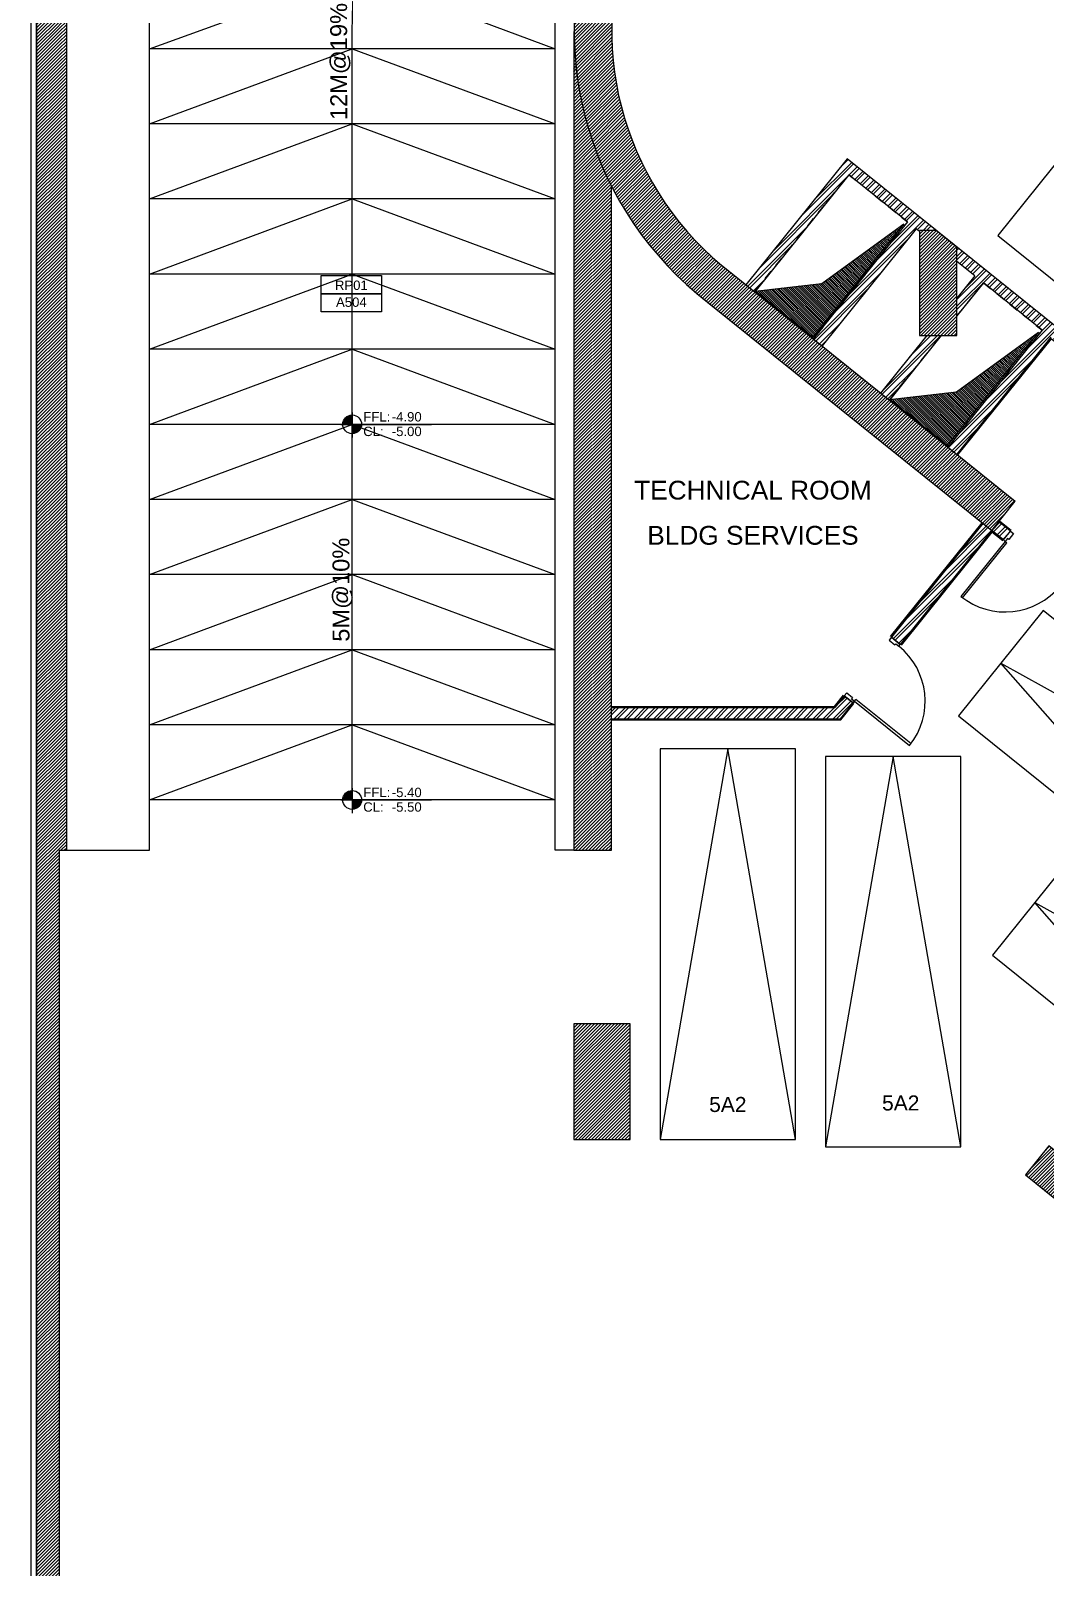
# Model space of a CAD drawing. Header units: inches. Extents: x -0.9 to 43, y -5.5 to 58.5.
# Drawn here: x 0 to 13.52, y 25.49 to 45.96 of the extents above; entities that cross this region are included whole.
import ezdxf
from ezdxf.enums import TextEntityAlignment as Align

# ---------------------------------------------------------------- set-up
doc = ezdxf.new("R2010")
doc.units = ezdxf.units.IN
doc.header["$MEASUREMENT"] = 0
doc.linetypes.add('S-BASEMENT 3$0$HIDDEN2', pattern=[0.1875, 0.125, -0.0625])
doc.layers.get('0').update_dxf_attribs({"linetype": 'CONTINUOUS'})
for name, color, linetype in [('A-ANNO-LEVL', 3, 'CONTINUOUS'), ('A-ANNO-RP-TAG', 7, 'CONTINUOUS'), ('A-AREAS', 6, 'CONTINUOUS'), ('A-DIMAXE', 3, 'CONTINUOUS'), ('A-FURNITURE', 30, 'CONTINUOUS'), ('A-HATCH-CONC', 8, 'CONTINUOUS'), ('A-HATCH-WALL', 8, 'CONTINUOUS'), ('A-NOMENCLATURE', 3, 'CONTINUOUS'), ('A-PARK-TXT', 3, 'CONTINUOUS'), ('A-PLASTER', 8, 'CONTINUOUS'), ('A-PORTE', 1, 'CONTINUOUS'), ('A-PROJECTION', 9, 'CONTINUOUS'), ('A-RAMP', 15, 'CONTINUOUS'), ('a-shaft', 250, 'CONTINUOUS'), ('A-WALL', 4, 'CONTINUOUS'), ('Parcelle$0$N-PLOT', 5, 'CONTINUOUS'), ('S-BASEMENT 3$0$A-SHAFT-UP', 8, 'S-BASEMENT 3$0$HIDDEN2'), ('S-BASEMENT 3$0$A-STR BASEMENT 1', 2, 'CONTINUOUS'), ('S-BASEMENT 3$0$A-STR-BASEMENT 3', 2, 'CONTINUOUS'), ('S-BASEMENT 3$0$N-PLOT', 5, 'CONTINUOUS')]:
    doc.layers.add(name, color=color, linetype=linetype)
doc.styles.add('A100-STEXT', font='ARIAL.TTF', dxfattribs={"height": 0.25})
doc.styles.add('Arial', font='ARIAL.TTF', dxfattribs={"width": 0.8})
doc.styles.add('BLOCK', font='ARIAL.TTF', dxfattribs={"width": 0.8, "height": 0.25})
doc.styles.add('STYLE1', font='ARIAL.TTF')
pattern_1 = [(45, (8.844835974741727e-11, -1.979358899006911e-10), (-0.02209708691207961, 0.02209708691207961), [])]
pattern_2 = [(45, (-338376.5467316852, -23743.3717161649), (-0.02209708691207961, 0.02209708691207961), [])]
pattern_3 = [(45, (8.844835974741727e-11, -1.979358899006911e-10), (-0.06629126073623882, 0.06629126073623884), []), (45, (0.04419417383843438, -1.979358899006911e-10), (-0.06629126073623882, 0.06629126073623884), [])]

# ---------------------------------------------------------------- blocks, each defined once
blk = doc.blocks.new('ST_TAG')
at = {"color": 7}
for points in [[(-0.008000000059382728, 0.004822605979484251), (0.008000000020729203, 0.004822605979484251), (0.008000000001629815, 0), (-0.008000000001629815, 0)], [(-0.008000000078482117, 0), (0.008000000001629815, 0), (0.007999999982530426, -0.004822605979484251), (-0.008000000020729203, -0.004822605979484251)]]:
    blk.add_lwpolyline(points, close=True, dxfattribs=at)
at = {"color": 7, "style": 'BLOCK'}
blk.add_attdef('ST', text='', height=0.0025, dxfattribs=at).set_placement((2.546585164964199e-11, 0.002249999995797225), align=Align.MIDDLE)
blk.add_attdef('DWG', text='', height=0.0025, rotation=359.9999999939454, dxfattribs=at).set_placement((3.819877747446299e-11, -0.002249999995740382), align=Align.MIDDLE)
blk = doc.blocks.new('P100E18D')
at = {"layer": 'A-PORTE'}
for p, q in [((1.015000000861257, 0.06000000007156103), (0.07500000086125169, 0.0599999999596541)), ((0.07500000086482572, 0.02999999995965297), (0.07500000086125169, 0.0599999999596541)), ((0.07500000086482572, 0.02999999995965297), (1.015000000864823, 0.0300000000715599))]:
    blk.add_line(p, q, dxfattribs=at)
for points in [[(-0.07500000044936428, 0.9500000000139348), (0.02500000075530551, 0.9499999999537021), (0.02500000075292519, 0.9699999999536981), (0.07500000075292235, 0.9699999999596525), (0.07500000074934832, 0.9999999999596536), (-0.07500000045531152, 1.000000000013932)], [(-0.075000000473878, 0.04999999995965076), (0.02500000086244114, 0.04999999995369819), (0.02500000086482146, 0.02999999995370217), (0.07500000086482572, 0.02999999995965297), (0.07500000086839265, -4.034816925013729e-11), (-0.07500000046792366, -4.034639289329789e-11)]]:
    blk.add_lwpolyline(points, close=True, dxfattribs=at)
blk.add_arc((0.07500000086482572, 0.02999999995965297), 0.9400000000000001, 6.820941236554303e-09, 90.00000000682074, dxfattribs=at)
blk = doc.blocks.new('LVTAG_P')
for p, q in [((-0.003010576940141618, 0), (0.02113232621923089, 0)), ((0, 0.00313627394643845), (0, -0.003531567148456816))]:
    blk.add_line(p, q)
at = {"const_width": 0.0025}
for points in [[(0, 0.001250000001164153, 0.4142135623730951), (-0.001249999972060323, 0, 1)], [(0, -0.001250000001164153, 0.4142135623730951), (0.001249999972060323, 0, 1)]]:
    blk.add_lwpolyline(points, format="xyb", dxfattribs=at)
blk.add_circle((0, 0), 0.0025)
at = {"style": 'BLOCK'}
for s, p in [('FFL:', (0.002969736233353615, 0.0007564472834928893)), ('CL:', (0.002938230347353965, -0.003123674177913927))]:
    blk.add_text(s, height=0.0025, dxfattribs=at).set_placement(p)
for p in [(0.01054266456048936, 0.0007587797153973952), (0.01054266456048936, -0.003128768239548663)]:
    blk.add_attdef('+00.00', p, '', height=0.0025, dxfattribs=at)
blk = doc.blocks.new('S-BASEMENT 3$0$A$C6BB04C96')
at = {"layer": 'S-BASEMENT 3$0$A-STR BASEMENT 1'}
blk.add_lwpolyline([(14.95423902934644, 29.98871695736145), (13.55155453432173, 31.11675782837952), (13.23820984781245, 30.72712324644869), (14.64089434289609, 29.59908237538325)], close=True, dxfattribs=at)

msp = doc.modelspace()

# ---------------------------------------------------------------- hatches: boundary and pattern name
at = {"layer": 'A-HATCH-CONC'}
h = msp.add_hatch(dxfattribs=at)
h.set_pattern_fill('ANSI31', color=256, scale=0.25, style=0)
h.set_pattern_definition(pattern_1)
h.paths.add_polyline_path([(0.9284000000648405, 56.42517129102886), (0.9284000000641583, 56.12503844694949), (0.3783683588909241, 56.10866797429401), (0.3783683588201825, 1.199999999848806), (0.4783683588332224, 1.199999999848679), (0.4783683588332224, 0.8999999998003432), (0.07836835849030876, 0.8999999998003645), (0.07836835839600553, 56.39987198330805)])
h = msp.add_hatch(dxfattribs=at)
h.set_pattern_fill('ANSI31', color=256, scale=0.25, style=0)
h.set_pattern_definition(pattern_2)
edge = h.paths.add_edge_path()
edge.add_line((9.440151238133751, 41.99999999908634), (10.23799466962095, 41.99999999908634))
edge.add_line((10.23799466962095, 41.99999999908634), (9.321190406248292, 42.73742489320427))
edge.add_arc((11.80637891813117, 45.96614701348634), 4.074408971813386, 170.1659482525568, 232.4140633032069, ccw=False)
edge.add_arc((11.80637891813112, 45.96614701348636), 4.074408971813329, 151.6644781934617, 170.1659482525569, ccw=False)
edge.add_arc((11.80637891813114, 45.96614701348634), 4.074408971813352, 108.07068432466099, 151.6644781934616, ccw=False)
edge.add_arc((11.80637891813117, 45.9661470134862), 4.074408971813504, 89.50048509298739, 108.07068432466099, ccw=False)
edge.add_line((11.84189989811028, 50.04040114517407), (11.84625893278559, 50.54038214362971))
edge.add_arc((11.80637891813114, 45.96614701348634), 4.574408971813369, 89.50048509298698, 115.1261463565415)
edge.add_arc((11.80637891813112, 45.9661470134864), 4.5744089718133, 115.1261463565415, 135.5464143219456)
edge.add_arc((11.80637891813132, 45.96614701348622), 4.574408971813558, 135.5464143219456, 154.9913729338578)
edge.add_arc((11.80637891813086, 45.96614701348643), 4.574408971813074, 154.9913729338578, 166.7527291806016)
edge.add_arc((11.8063789181312, 45.96614701348635), 4.574408971813424, 166.7527291806016, 206.9397290292299)
edge.add_arc((11.80637891813117, 45.96614701348633), 4.574408971813368, 206.93972902923, 230.1067344602324)
edge.add_line((8.872538469847711, 42.45647499669862), (9.440151238133751, 41.99999999908634))
h = msp.add_hatch(dxfattribs=at)
h.set_pattern_fill('ANSI31', color=256, scale=0.25, style=0)
h.set_pattern_definition(pattern_1)
h.paths.add_polyline_path([(0.4783683588360645, 44.44695280153685, -0.03278623814517074), (0.3783683588565054, 45.93048539984318), (0.3783683588565054, 35.04999999905917), (0.4783683588466374, 35.04999999905916)])
h.paths.add_polyline_path([(0.4783683588327108, 47.4538761864663, 0.03278623814460802), (0.3783683588565054, 45.97034358818527), (0.3783683588565054, 45.93048539984318, 0.03278623814517042), (0.4783683588360645, 44.44695280153687)])
h = msp.add_hatch(dxfattribs=at)
h.set_pattern_fill('ANSI31', color=256, scale=0.25, style=0)
h.set_pattern_definition(pattern_1)
h.paths.add_polyline_path([(7.22836835854669, 35.04999999905899), (7.728368358604897, 35.04999999905171), (7.728368358638459, 43.8936974198719, -0.1172201148239071), (7.231996957702074, 45.95042691464522), (7.228368358523852, 45.95041444477754)])
h = msp.add_hatch(dxfattribs=at)
h.set_pattern_fill('ANSI31', color=256, scale=0.25, style=0)
h.set_pattern_definition(pattern_1)
h.paths.add_polyline_path([(12.32836836060514, 43.07791384632144), (12.0522109880211, 43.29999999908724), (11.82836836067258, 43.29999999908561), (11.82836836061438, 41.8999999990878), (12.32836836055617, 41.89999999908779)], flags=17)
h = msp.add_hatch(dxfattribs=at)
h.set_pattern_fill('ANSI31', color=256, scale=0.25, style=0)
h.set_pattern_definition(pattern_2)
h.paths.add_polyline_path([(9.44015123813378, 41.99999999908633), (10.23799466962095, 41.99999999908634), (13.10380941551171, 39.69530769446271), (12.79046472911975, 39.30567311243756)])
h = msp.add_hatch(dxfattribs=at)
h.set_pattern_fill('ANSI31', color=256, scale=0.25, style=0)
h.set_pattern_definition(pattern_2)
edge = h.paths.add_edge_path()
edge.add_line((40.60836835872146, 36.95600123378011), (41.0018304346662, 37.44525935155613))
edge.add_line((41.0018304346662, 37.44525935155613), (41.00836835876802, 37.44525935155613))
edge.add_line((41.00836835876802, 37.44525935155613), (41.00836835879849, 2.999999999798085))
edge.add_arc((38.90836835879884, 2.999999999798092), 2.09999999999966, 272.8658362758475, 359.9999999999999, ccw=False)
edge.add_line((39.01336295183467, 0.9026263717976306), (38.86931522359703, 0.8999999997984318))
edge.add_line((38.86931522359703, 0.8999999997984247), (0.4783683588141798, 0.8999999998003361))
edge.add_line((0.4783683588142082, 0.8999999998003361), (0.4783683588203473, 1.199999999802863))
edge.add_line((0.4783683588203189, 1.199999999802863), (38.908368358768, 1.199999999799154))
edge.add_arc((38.9083683587628, 2.99999999979272), 1.799999999993568, 270.0000000001658, 360.0000000001816)
edge.add_line((40.70836835875639, 2.999999999798426), (40.70836835875639, 3.499999999064507))
edge.add_line((40.70836835875639, 3.499999999064507), (39.71836835888212, 3.499999998973564))
edge.add_line((39.71836835888212, 3.499999998973564), (39.71836835888212, 4.049999999041546))
edge.add_line((39.71836835888212, 4.049999999041546), (40.45836836009516, 4.049999999041546))
edge.add_line((40.45836836009516, 4.049999999041546), (40.45836835873564, 18.29999999905565))
edge.add_line((40.45836835873561, 18.29999999905565), (40.70836835875639, 18.2999999990564))
edge.add_line((40.70836835875639, 18.2999999990564), (40.70836835875639, 22.14999999907132))
edge.add_line((40.70836835875639, 22.14999999907132), (40.70836835875639, 22.93999999913026))
edge.add_line((40.70836835875639, 22.93999999913026), (40.60836835873008, 22.93999999912932))
edge.add_line((40.60836835873008, 22.93999999912932), (40.60836835872146, 36.95600123378011))
h = msp.add_hatch(dxfattribs=at)
h.set_pattern_fill('ANSI31', color=256, scale=0.25, style=0)
h.set_pattern_definition(pattern_2)
h.paths.add_polyline_path([(7.978368358658599, 32.73999999905787), (7.228368358600392, 32.73999999905899), (7.228368358603666, 31.19999999905822), (7.978368358659743, 31.19999999905703)])
h = msp.add_hatch(dxfattribs=at)
h.set_pattern_fill('ANSI31', color=256, scale=0.25, style=0)
h.set_pattern_definition(pattern_2)
h.paths.add_polyline_path([(13.49164445591424, 31.04226146876266), (13.23820984790089, 30.72712324625076), (14.64089434298452, 29.59908237518532), (14.89432895096832, 29.91422059775805)])
h.paths.add_polyline_path([(13.55155453441017, 31.11675782818158), (13.49164445591424, 31.04226146876265), (14.89432895096832, 29.91422059775805), (14.95423902943489, 29.98871695716351)])
at = {"layer": 'A-HATCH-WALL'}
h = msp.add_hatch(dxfattribs=at)
h.set_pattern_fill('ANSI32', color=256, scale=0.25, style=0)
h.set_pattern_definition(pattern_3)
h.paths.add_polyline_path([(11.78559992303113, 43.32192095001709), (11.82836836067207, 43.2875265114874), (11.82836836067258, 43.29999999908561), (12.05221098803224, 43.29999999908724), (10.86655341577901, 44.25350750919311), (9.519171264180784, 42.57807880674959), (9.636061638762413, 42.48407540085282), (10.88944038439331, 44.04261372872578), (11.66870954851663, 43.41592435586291), (10.4153308028211, 41.85738602806216), (10.53222117733182, 41.76338262222245)])
h = msp.add_hatch(dxfattribs=at)
h.set_pattern_fill('ANSI32', color=256, scale=0.25, style=0)
h.set_pattern_definition(pattern_3)
h.paths.add_polyline_path([(12.32836836060514, 43.07791384632145), (12.32836836059712, 42.88542579865219), (12.56486908720814, 42.69523157711104), (12.328368360577, 42.40115012075226), (12.32836836056705, 42.16179709122412), (12.68175946178087, 42.60122817121842), (13.46102862586304, 41.97453879838864), (12.20764988011101, 40.41600047067986), (12.3245402546948, 40.32199706478136), (13.57791900035079, 41.88053539256434), (15.91572648948286, 40.00046727657963), (16.00972989540219, 40.11735765118579)])
h = msp.add_hatch(dxfattribs=at)
h.set_pattern_fill('ANSI32', color=256, scale=0.25, style=0)
h.set_pattern_definition(pattern_3)
h.paths.add_polyline_path([(12.11783076574102, 41.89999999908779), (11.9253427180451, 41.89999999908779), (11.31149034138136, 41.13669324943912), (11.4283807160235, 41.0426898434937)])
h = msp.add_hatch(dxfattribs=at)
h.set_pattern_fill('ANSI32', color=256, scale=0.25, style=0)
h.set_pattern_definition(pattern_3)
h.paths.add_polyline_path([(12.79046472917989, 39.30567311252422), (12.67357435461568, 39.39967651840695), (11.45556825193452, 37.8851229957621), (11.5724586265851, 37.79111958987625)])
h = msp.add_hatch(dxfattribs=at)
h.set_pattern_fill('ANSI32', color=256, scale=0.25, style=0)
h.set_pattern_definition(pattern_3)
h.paths.add_polyline_path([(13.04032196784303, 39.29722561253812), (12.88446813510492, 39.42256348712198), (12.79046472917409, 39.30567311251701), (12.94631856196429, 39.18033523793443)])
h = msp.add_hatch(dxfattribs=at)
h.set_pattern_fill('ANSI32', color=256, scale=0.25, style=0)
h.set_pattern_definition(pattern_3)
h.paths.add_polyline_path([(10.94576925365794, 37.01185042590813), (10.82887887906784, 37.10585383184741), (10.703541004492, 36.94999999906136), (7.728368358654933, 36.94999999906136), (7.728368358655132, 36.79999999906136), (10.77539883828669, 36.79999999906136)])
at = {"layer": 'a-shaft'}
h = msp.add_hatch(dxfattribs=at)
h.set_pattern_fill('_USER', color=256, scale=0.02, angle=315, style=0, pattern_type=0)
h.set_pattern_definition([(315, (-1.792319077288568, 1.441385557377565), (0.01414213562373095, 0.01414213562373095), [])])
h.paths.add_polyline_path([(11.6223281973347, 43.39016429455988), (10.40753987770265, 41.87961198733048), (9.643856097082306, 42.49376757280063), (10.52768628772068, 42.59523017372262)])
h = msp.add_hatch(dxfattribs=at)
h.set_pattern_fill('_USER', color=256, scale=0.02, angle=315, style=0, pattern_type=0)
h.set_pattern_definition([(315, (8.844835974741727e-11, -1.979358899006911e-10), (0.01414213562373095, 0.01414213562373095), [])])
h.paths.add_polyline_path([(13.41464727471171, 41.94877873698438), (12.19985895507966, 40.43822642975498), (11.43617517445932, 41.05238201522513), (12.3200053650977, 41.15384461614712)])

# ---------------------------------------------------------------- linework, layer by layer
at = {"layer": 'A-AREAS'}
msp.add_lwpolyline([(38.90836838752261, 7.993605777301127e-15, 0.4142135623732895), (41.90836835867958, 2.999999971154472), (41.90836835868402, 55.45463095832147, 0.4229554031597012), (38.8191195287553, 58.45330310553619), (0.0783683583465491, 57.30027051577617), (0.07836835841840895, 26.55961406510005), (0.07836835841840895, 26.55961406510005), (0.07836835841840895, 26.55961406510005), (0.07836835841840895, 26.55961406510005), (0.07836835841840895, 26.55961406510005), (0.07836835841840895, 26.55961406510005), (0.07836835841840895, 26.55961406510005), (0.07836835841840895, 26.55961406510005), (0.07836835841840895, 26.55961406510005), (0.07836835841840895, 26.55961406510005), (0.07836835841840895, 26.55961406510005), (0.07836835841840806, 26.55961406510005), (0.07836835841840983, 26.55961406510006), (0.0783683584804935, 2.91056068135731e-11)], format="xyb", close=True, dxfattribs=at)
at = {"layer": 'A-FURNITURE'}
for points in [[(17.53221948232499, 46.15931296863197), (16.12953498712272, 47.28735383978562), (12.87075024822957, 43.23515418706153), (14.27343474343184, 42.10711331590789)], [(13.47491171318779, 38.24193787173103), (12.34687084201232, 36.83925337658697), (16.39907049460544, 33.5804686375774), (17.52711136578091, 34.98315313272146)], [(10.17836835864696, 36.39999999907381), (8.378368358658605, 36.39999999906289), (8.378368358658605, 31.19999999906216), (10.17836835864696, 31.19999999907307)], [(12.3783683586004, 36.29999999905561), (10.57836835861204, 36.2999999990447), (10.57836835861204, 31.09999999904397), (12.3783683586004, 31.09999999905488)], [(13.92747762829975, 35.05482568457172), (12.79943675712428, 33.65214118942767), (16.8516364097174, 30.3933564504181), (17.97967728089287, 31.79604094556215)]]:
    msp.add_lwpolyline(points, close=True, dxfattribs=at)
for points in [[(16.39907049460544, 33.5804686375774), (12.91089127760006, 37.540595624159), (17.52711136578091, 34.98315313272146)], [(10.17836835864696, 31.19999999907307), (9.278368358652784, 36.39999999906835), (8.378368358658605, 31.19999999906216)], [(12.3783683586004, 31.09999999905488), (11.47836835860622, 36.29999999905016), (10.57836835861204, 31.09999999904397)], [(16.85163640973218, 30.3933564504062), (13.3634571927268, 34.3534834369878), (17.97967728090765, 31.79604094555026)]]:
    msp.add_lwpolyline(points, dxfattribs=at)
at = {"layer": 'A-HATCH-CONC'}
msp.add_lwpolyline([(7.228368358523852, 45.95041444477754), (7.23199695770208, 45.95042691464522)], dxfattribs=at)
at = {"layer": 'A-PLASTER'}
for points in [[(13.82899147240428, 38.68222527711796), (17.34349540227447, 35.85585620501789), (18.79741474739552, 37.66376066578757), (13.58020769721773, 41.85944601451246), (12.33622929215431, 40.31259672418804)], [(11.44387921447517, 37.8945233363556), (12.66188531715054, 39.40907685899325)], [(12.89386847570054, 39.43425252457962), (13.04972230843865, 39.30891464999577)], [(12.93691822131629, 39.16864620041713), (12.79275342603648, 39.28458373445902), (11.58414766404479, 37.78171924928316)], [(7.728368358654933, 36.96499999906136), (10.69635522111253, 36.96499999906136), (10.81718984157214, 37.11525417239571)], [(7.728368358640267, 36.78499999906136), (10.78258462166616, 36.78499999906136), (10.95745829111729, 37.00245008531462)]]:
    msp.add_lwpolyline(points, dxfattribs=at)
at = {"layer": 'A-PROJECTION'}
for points in [[(0.3783683588637814, 35.04999999905796), (1.578368358929652, 35.04999999905799), (1.578368358850071, 45.95041444452717, -0.1984106639316656), (4.566544540212959, 53.18425262539701, -0.1984106639316656)], [(7.228368358601699, 35.04999999905884), (6.978368358601699, 35.04999999905819), (6.978368358523852, 45.95041444477779, -0.2002127892630794), (8.386455161283578, 49.32593161718761, -0.2002127892630794)]]:
    msp.add_lwpolyline(points, format="xyb", dxfattribs=at)
at = {"layer": 'A-RAMP'}
msp.add_lwpolyline([(4.278368358719121, 35.71954776567261), (4.278368358729239, 45.95041444478046, -0.2002127892515191), (6.486841343864654, 51.24464664124979, -0.2002127892515191)], format="xyb", dxfattribs=at)
for points in [[(1.578368358851577, 45.71954776567316), (4.317579820366234, 46.71377100603902), (6.978368358523625, 45.71954776567214)], [(1.578368358858057, 44.71954776567316), (4.278368358729011, 45.71954776567265), (6.978368358523426, 44.71954776567214)], [(1.578368358864566, 43.71954776567318), (4.278368358728017, 44.71954776567265), (6.978368358523227, 43.71954776567214)], [(1.578368358871046, 42.71954776567316), (4.27836835872705, 43.71954776567266), (6.978368358523056, 42.71954776567214)], [(1.578368358877555, 41.71954776567316), (4.278368358726055, 42.71954776567264), (6.978368358522857, 41.71954776567214)], [(1.578368358884035, 40.71954776567316), (4.278368358725061, 41.71954776567264), (6.978368358522658, 40.71954776567214)], [(1.578368358890543, 39.71954776567316), (4.278368358724066, 40.71954776567265), (6.978368358517685, 39.71954776567214)], [(1.578368358897023, 38.71954776567316), (4.278368358723071, 39.71954776567265), (6.97836835851669, 38.71954776567214)], [(1.578368358903504, 37.71954776567316), (4.278368358722076, 38.71954776567265), (6.97836835852209, 37.71954776567214)], [(1.578368358910012, 36.71954776567318), (4.278368358721082, 37.71954776567265), (6.9783683585147, 36.71954776567214)], [(1.578368358916492, 35.71954776567316), (4.278368358720115, 36.71954776567267), (6.97836835852172, 35.71954776567214)]]:
    msp.add_lwpolyline(points, close=True, dxfattribs=at)
at = {"layer": 'a-shaft'}
for points in [[(11.6223281973347, 43.39016429455988), (10.40753987770265, 41.87961198733048), (9.643856097082306, 42.49376757280063), (10.52768628772068, 42.59523017372262), (11.6223281973347, 43.39016429455988)], [(13.41464727471171, 41.94877873698438), (12.19985895507966, 40.43822642975498), (11.43617517445932, 41.05238201522513), (12.3200053650977, 41.15384461614712), (13.41464727471171, 41.94877873698438)]]:
    msp.add_lwpolyline(points, dxfattribs=at)
at = {"layer": 'A-WALL'}
for p, q in [((10.86655341577901, 44.25350750919312), (9.519171264174986, 42.57807880674238)), ((16.0097298954023, 40.11735765118571), (10.86655341577901, 44.25350750919312)), ((10.88944038439331, 44.04261372872577), (9.636061638756615, 42.48407540084562)), ((11.66870954851663, 43.4159243558629), (10.88944038439331, 44.04261372872577)), ((11.66870954851663, 43.4159243558629), (10.4153308028153, 41.85738602805495)), ((11.78559992303113, 43.3219209500171), (10.53222117732599, 41.76338262221524)), ((11.82836836067207, 43.2875265114874), (11.78559992303113, 43.32192095001709)), ((12.56486908720814, 42.69523157711104), (12.32836836059712, 42.8854257986522)), ((12.56486908720814, 42.69523157711104), (12.32836836055617, 42.40115012072635)), ((12.68175946178087, 42.60122817121842), (12.32836836055617, 42.16179709121058)), ((13.46102862586304, 41.97453879838864), (12.68175946178087, 42.60122817121842)), ((13.46102862586304, 41.97453879838863), (12.20764988010521, 40.41600047067265)), ((11.92534271805312, 41.89999999909775), (11.31149034137556, 41.13669324943191)), ((12.11783076575489, 41.89999999910503), (11.4283807160177, 41.0426898434865)), ((13.57791900035079, 41.88053539256434), (12.324540254689, 40.32199706477415)), ((12.67357435460988, 39.39967651839974), (11.45556825193452, 37.8851229957621)), ((12.79046472917409, 39.305673112517), (11.5724586265851, 37.79111958987625)), ((12.94631856196074, 39.18033523793729), (12.79046472917989, 39.30567311251234)), ((13.04032196784837, 39.29722561253384), (12.88446813512573, 39.42256348710525)), ((12.94631856196074, 39.18033523793001), (13.04032196784837, 39.29722561254475)), ((11.45556825149075, 37.88512299611899), (11.5724586265851, 37.79111958987625)), ((10.82887887906784, 37.10585383184742), (10.703541004492, 36.94999999906136)), ((10.82887887901478, 37.1058538318901), (10.94576925365794, 37.01185042590813)), ((7.728368358640267, 36.94999999906136), (10.703541004492, 36.94999999906136)), ((10.94576925365794, 37.01185042590813), (10.77539883828669, 36.79999999906136)), ((7.728368358640267, 36.79999999906136), (10.77539883828669, 36.79999999906136))]:
    msp.add_line(p, q, dxfattribs=at)
at = {"layer": 'Parcelle$0$N-PLOT'}
msp.add_lwpolyline([(9.438849701837171e-11, -1.979358899006911e-10), (38.908368358774, -1.979358899006911e-10, 0.4142135595572963), (41.908368358774, 2.999999970960168), (41.908368358774, 55.45463095814409, 0.4229554031598883), (38.81911952884531, 58.45330310533824), (9.438849701837171e-11, 57.2979380550663)], format="xyb", close=True, dxfattribs=at)
at = {"layer": 'S-BASEMENT 3$0$A-SHAFT-UP'}
for points in [[(9.636061638692869, 42.48407540077375), (10.88944038438968, 44.04261372872868), (11.66870954851663, 43.4159243558629), (10.41533080282467, 41.85738602792428), (9.636061638707684, 42.48407540079216)], [(12.68175946178087, 42.60122817121842), (13.46102862586305, 41.97453879838863), (12.20764988019231, 40.41600047047945), (11.42838071595395, 41.04268984341462), (12.11783076560448, 41.8999999990878), (12.32836836055617, 41.8999999990878), (12.32836836057041, 42.16179709143232), (12.68175946178087, 42.60122817121842)]]:
    msp.add_lwpolyline(points, dxfattribs=at)
at = {"layer": 'S-BASEMENT 3$0$A-STR-BASEMENT 3'}
for p, q in [((0.07836835849029827, 0.8999999998003617), (0.07836835839600548, 56.39987198330805)), ((9.321128792127823, 42.73734484500158), (13.10380941551172, 39.69530769446271)), ((9.007784105735853, 42.34771026297643), (12.79046472911975, 39.30567311243756)), ((12.79046472911975, 39.30567311243756), (13.10380941554275, 39.69530769443776))]:
    msp.add_line(p, q, dxfattribs=at)
for points in [[(0.3783683588637983, 35.04999999905915), (0.4783683588161677, 35.04999999905915), (0.4783683588326998, 47.45387618977971)], [(7.228368358523852, 45.95041444477754), (7.22836835854669, 35.04999999905899), (7.728368358604897, 35.04999999905171), (7.72836835863846, 43.89369741987191)], [(0.3783683588637983, 35.04999999905915), (0.3783683588443777, 19.97999999925324), (0.478368358787952, 19.97999999925291), (0.478368358767873, 4.400003573401237)]]:
    msp.add_lwpolyline(points, dxfattribs=at)
for points in [[(12.05221098800035, 43.29999999908725), (11.82836836067258, 43.29999999908561), (11.82836836061438, 41.8999999990878), (12.32836836055617, 41.8999999990878), (12.32836836058437, 43.07791384632145)], [(7.228368358603666, 31.19999999905822), (7.978368358659743, 31.19999999905703), (7.978368358658599, 32.73999999905787), (7.228368358600392, 32.73999999905899)]]:
    msp.add_lwpolyline(points, close=True, dxfattribs=at)
for radius, start, end in [(4.574408971813369, 89.55508403696331, 232.2806840216354), (4.074408971813368, 89.500485092987, 232.4140633032071)]:
    msp.add_arc((11.80637891813116, 45.96614701348634), radius, start, end, dxfattribs=at)
at = {"layer": 'S-BASEMENT 3$0$N-PLOT'}
msp.add_lwpolyline([(9.440765183499344e-11, -1.979358899006911e-10), (38.90836835877399, -1.979358899006911e-10, 0.4142135595572963), (41.90836835877399, 2.999999970960168), (41.90836835877399, 55.45463095814409, 0.4229554031598883), (38.8191195288453, 58.45330310533824), (9.440765183499344e-11, 57.2979380550663)], format="xyb", close=True, dxfattribs=at)

# ---------------------------------------------------------------- block references
at = {"layer": 'A-ANNO-LEVL'}
ref = msp.add_blockref('LVTAG_P', (4.278368358724038, 40.71954776567266), dxfattribs=dict(at, xscale=50, yscale=50, zscale=50))
ref.add_attrib('+00.00', '-4.90', (4.805501586748534, 40.75748675144253), dxfattribs={"layer": '0', "height": 0.125, "rotation": 359.9999999999999, "style": 'BLOCK'})
ref.add_attrib('+00.00', '-5.00', (4.805501586748505, 40.56310935369521), dxfattribs={"layer": '0', "height": 0.125, "rotation": 359.9999999999999, "style": 'BLOCK'})
ref = msp.add_blockref('LVTAG_P', (4.278368359446716, 35.7195477664002), dxfattribs=dict(at, xscale=50, yscale=50, zscale=50))
ref.add_attrib('+00.00', '-5.40', (4.805501587471213, 35.75748675217007), dxfattribs={"layer": '0', "height": 0.125, "rotation": 359.9999999999999, "style": 'BLOCK'})
ref.add_attrib('+00.00', '-5.50', (4.805501587471184, 35.56310935442276), dxfattribs={"layer": '0', "height": 0.125, "rotation": 359.9999999999999, "style": 'BLOCK'})
at = {"layer": 'A-ANNO-RP-TAG', "xscale": 50, "yscale": 50, "zscale": 50}
msp.add_blockref('ST_TAG', (4.267192065244046, 42.45873507343159), dxfattribs=at).add_auto_attribs({'ST': 'RP01', 'DWG': 'A504'})
at = {"layer": 'A-PORTE'}
for p, rotation in [((12.99332026493599, 39.2387804252121), 231.1937093575648), ((10.88732406636163, 37.05885212893056), 321.1937093839459)]:
    msp.add_blockref('P100E18D', p, dxfattribs=dict(at, rotation=rotation))
at = {"layer": 'S-BASEMENT 3$0$A-STR-BASEMENT 3'}
msp.add_blockref('S-BASEMENT 3$0$A$C6BB04C96', (8.844835974741727e-11, -1.979358899006911e-10), dxfattribs=at)

# ---------------------------------------------------------------- texts
at = {"layer": 'A-DIMAXE', "style": 'STYLE1'}
for s, p in [('12M@19%', (4.211942470957695, 44.76996700747723)), ('5M@10%%%', (4.242599986317714, 37.82583748939159))]:
    msp.add_text(s, height=0.225, rotation=90.06285471086707, dxfattribs=at).set_placement(p)
at = {"layer": 'A-NOMENCLATURE', "style": 'A100-STEXT'}
for s, p in [('TECHNICAL ROOM', (9.613081719864688, 39.8437230145303)), ('BLDG SERVICES', (9.61308358251, 39.24233154085571))]:
    msp.add_text(s, height=0.25, dxfattribs=at).set_placement(p, align=Align.MIDDLE)
at = {"layer": 'A-PARK-TXT', "style": 'Arial'}
for p in [(9.278368358666455, 31.66601850605217), (11.57991894288688, 31.68619825908455)]:
    msp.add_text('5A2', height=0.2, rotation=359.9999999997871, dxfattribs=at).set_placement(p, align=Align.MIDDLE)

doc.saveas('drawing.dxf')
